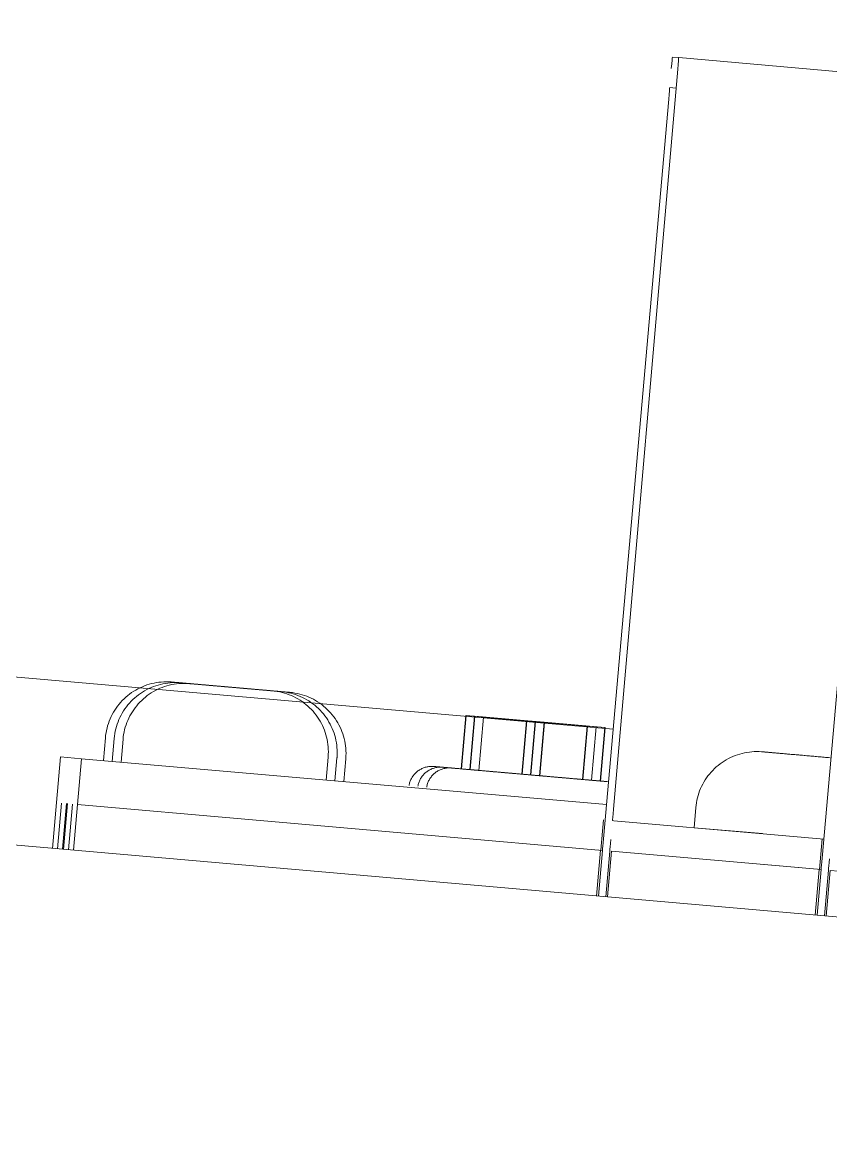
# Model space of a CAD drawing. Header units: millimetres. Extents: x 4237772 to 4686020, y -673 to 29459.
# Drawn here: x 4342087.6 to 4342140.4, y 16806.4 to 16879.1 of the extents above; entities that cross this region are included whole.
import ezdxf

# ---------------------------------------------------------------- set-up
doc = ezdxf.new("R2010")
doc.units = ezdxf.units.MM
doc.layers.add('A-ROOF', color=132, linetype='Continuous', lineweight=5)
doc.layers.add('Q-SPCQ', color=91, linetype='Continuous', lineweight=5)

# ---------------------------------------------------------------- blocks, each defined once
blk = doc.blocks.new('Static Line_Sayfa_Metal Deck_Pan Mount - Up to 15 _ pitch - Max 2 Users-1848787-SECTION - GRIDS C4-C5')
at = {"layer": 'Q-SPCQ'}
for p, q in [((4342130.495, 16876.816), (4342130.08, 16876.852)), ((4342229.337, 16868.168), (4342130.495, 16876.816)), ((4342126.236, 16827.751), (4342130.432, 16876.068)), ((4342129.91, 16874.859), (4342130.317, 16874.824)), ((4342125.584, 16825.8), (4342129.842, 16874.112)), ((4342139.856, 16824.551), (4342144.115, 16872.863)), ((4342116.295, 16830.376), (4342116.6, 16833.863)), ((4342116.307, 16830.375), (4342116.612, 16833.862)), ((4342120.559, 16833.517), (4342116.6, 16833.863)), ((4342116.6, 16833.863), (4342116.612, 16833.862)), ((4342116.612, 16833.862), (4342120.582, 16833.515)), ((4342116.871, 16830.326), (4342117.176, 16833.813)), ((4342116.882, 16830.325), (4342117.187, 16833.812)), ((4342121.134, 16833.466), (4342117.176, 16833.813)), ((4342117.176, 16833.813), (4342117.187, 16833.812)), ((4342117.187, 16833.812), (4342121.157, 16833.464)), ((4342117.751, 16833.762), (4342117.446, 16830.276)), ((4342117.762, 16833.761), (4342117.457, 16830.275)), ((4342121.71, 16833.416), (4342117.751, 16833.762)), ((4342117.751, 16833.762), (4342117.762, 16833.761)), ((4342117.762, 16833.761), (4342121.733, 16833.414)), ((4342120.254, 16830.03), (4342120.559, 16833.517)), ((4342120.582, 16833.515), (4342120.277, 16830.028)), ((4342124.529, 16833.169), (4342120.559, 16833.517)), ((4342120.582, 16833.515), (4342124.54, 16833.168)), ((4342120.829, 16829.98), (4342121.134, 16833.466)), ((4342121.157, 16833.464), (4342120.852, 16829.978)), ((4342125.104, 16833.119), (4342121.134, 16833.466)), ((4342121.157, 16833.464), (4342125.116, 16833.118)), ((4342121.405, 16829.929), (4342121.71, 16833.416)), ((4342121.733, 16833.414), (4342121.427, 16829.927)), ((4342125.68, 16833.069), (4342121.71, 16833.416)), ((4342121.733, 16833.414), (4342125.691, 16833.068)), ((4342124.224, 16829.683), (4342124.529, 16833.169)), ((4342124.235, 16829.682), (4342124.54, 16833.168)), ((4342124.54, 16833.168), (4342124.529, 16833.169)), ((4342124.799, 16829.632), (4342125.104, 16833.119)), ((4342124.811, 16829.631), (4342125.116, 16833.118)), ((4342125.116, 16833.118), (4342125.104, 16833.119)), ((4342125.68, 16833.069), (4342125.375, 16829.582)), ((4342125.691, 16833.068), (4342125.386, 16829.581)), ((4342125.691, 16833.068), (4342125.68, 16833.069)), ((4342093.071, 16832.408), (4342092.94, 16830.914)), ((4342093.647, 16832.358), (4342093.516, 16830.864)), ((4342094.222, 16832.308), (4342094.091, 16830.813)), ((4342089.872, 16828.171), (4342090.134, 16831.16)), ((4342091.515, 16831.039), (4342090.134, 16831.16)), ((4342091.515, 16831.039), (4342091.253, 16828.05)), ((4342125.781, 16828.041), (4342091.515, 16831.039)), ((4342107.481, 16829.642), (4342107.612, 16831.136)), ((4342108.056, 16829.592), (4342108.187, 16831.086)), ((4342108.632, 16829.541), (4342108.762, 16831.035)), ((4342116.307, 16830.375), (4342116.295, 16830.376)), ((4342116.295, 16830.376), (4342120.254, 16830.03)), ((4342120.277, 16830.028), (4342116.307, 16830.375)), ((4342116.882, 16830.325), (4342116.871, 16830.326)), ((4342116.871, 16830.326), (4342120.829, 16829.98)), ((4342120.852, 16829.978), (4342116.882, 16830.325)), ((4342117.457, 16830.275), (4342117.446, 16830.276)), ((4342117.446, 16830.276), (4342121.405, 16829.929)), ((4342121.427, 16829.927), (4342117.457, 16830.275)), ((4342120.254, 16830.03), (4342124.224, 16829.683)), ((4342124.235, 16829.682), (4342120.277, 16830.028)), ((4342120.829, 16829.98), (4342124.799, 16829.632)), ((4342124.811, 16829.631), (4342120.852, 16829.978)), ((4342121.405, 16829.929), (4342125.375, 16829.582)), ((4342125.386, 16829.581), (4342121.427, 16829.927)), ((4342124.224, 16829.683), (4342124.235, 16829.682)), ((4342124.799, 16829.632), (4342124.811, 16829.631)), ((4342125.375, 16829.582), (4342125.386, 16829.581)), ((4342089.611, 16825.182), (4342089.872, 16828.171)), ((4342090.197, 16828.143), (4342089.936, 16825.154)), ((4342090.266, 16825.125), (4342090.527, 16828.114)), ((4342090.337, 16825.119), (4342090.598, 16828.107)), ((4342090.928, 16828.079), (4342090.666, 16825.09)), ((4342090.992, 16825.062), (4342091.253, 16828.05)), ((4342091.253, 16828.05), (4342125.518, 16825.052)), ((4342091.253, 16828.05), (4342125.518, 16825.052)), ((4342131.61, 16827.848), (4342131.496, 16826.537)), ((4342125.592, 16827.054), (4342125.418, 16825.061)), ((4342126.267, 16826.994), (4342126.173, 16827.003)), ((4342136.254, 16826.121), (4342126.267, 16826.994)), ((4342131.496, 16826.537), (4342135.959, 16826.147)), ((4342131.496, 16826.537), (4342135.998, 16826.143)), ((4342139.966, 16825.796), (4342136.254, 16826.121)), ((4342139.865, 16825.805), (4342139.69, 16823.812)), ((4342125.393, 16825.063), (4342125.131, 16822.075)), ((4342125.256, 16822.064), (4342125.518, 16825.052)), ((4342125.993, 16825.011), (4342125.732, 16822.022)), ((4342125.857, 16822.011), (4342126.118, 16825)), ((4342139.79, 16823.804), (4342126.118, 16825)), ((4342139.79, 16823.804), (4342136.08, 16824.128)), ((4342139.665, 16823.815), (4342139.404, 16820.826)), ((4342139.529, 16820.815), (4342139.79, 16823.804)), ((4342140.266, 16823.762), (4342140.004, 16820.774)), ((4342140.129, 16820.763), (4342140.391, 16823.751)), ((4342154.063, 16822.555), (4342140.391, 16823.751))]:
    blk.add_line(p, q, dxfattribs=at)
at = {"layer": 'Q-SPCQ', "flags": 128}
for points in [[(4342093.071, 16832.408), (4342093.088, 16832.567), (4342093.112, 16832.726), (4342093.142, 16832.883), (4342093.178, 16833.039), (4342093.22, 16833.193), (4342093.268, 16833.345), (4342093.323, 16833.496), (4342093.383, 16833.644), (4342093.449, 16833.79), (4342093.522, 16833.933), (4342093.599, 16834.072), (4342093.682, 16834.209), (4342093.771, 16834.342), (4342093.865, 16834.472), (4342093.964, 16834.597), (4342094.068, 16834.719), (4342094.177, 16834.836), (4342094.29, 16834.949), (4342094.408, 16835.058), (4342094.53, 16835.161), (4342094.656, 16835.26), (4342094.786, 16835.353), (4342094.919, 16835.441), (4342095.056, 16835.524), (4342095.196, 16835.601), (4342095.339, 16835.673), (4342095.485, 16835.738), (4342095.634, 16835.798), (4342095.784, 16835.852), (4342095.937, 16835.9), (4342096.091, 16835.942), (4342096.247, 16835.977), (4342096.405, 16836.006), (4342096.563, 16836.029), (4342096.722, 16836.046), (4342096.882, 16836.056), (4342097.042, 16836.06), (4342097.202, 16836.057), (4342097.362, 16836.048), (4342097.405, 16836.044)], [(4342093.647, 16832.358), (4342093.664, 16832.517), (4342093.687, 16832.675), (4342093.717, 16832.832), (4342093.753, 16832.988), (4342093.795, 16833.143), (4342093.844, 16833.295), (4342093.898, 16833.446), (4342093.959, 16833.594), (4342094.025, 16833.739), (4342094.097, 16833.882), (4342094.175, 16834.022), (4342094.258, 16834.159), (4342094.346, 16834.292), (4342094.44, 16834.421), (4342094.539, 16834.547), (4342094.643, 16834.669), (4342094.752, 16834.786), (4342094.865, 16834.899), (4342094.983, 16835.007), (4342095.105, 16835.111), (4342095.231, 16835.209), (4342095.361, 16835.303), (4342095.495, 16835.391), (4342095.632, 16835.474), (4342095.772, 16835.551), (4342095.915, 16835.622), (4342096.061, 16835.688), (4342096.209, 16835.748), (4342096.36, 16835.802), (4342096.512, 16835.85), (4342096.667, 16835.891), (4342096.823, 16835.927), (4342096.98, 16835.956), (4342097.138, 16835.979), (4342097.298, 16835.995), (4342097.457, 16836.006), (4342097.617, 16836.009), (4342097.777, 16836.007), (4342097.937, 16835.998), (4342097.98, 16835.994)], [(4342094.222, 16832.308), (4342094.239, 16832.467), (4342094.263, 16832.625), (4342094.292, 16832.782), (4342094.328, 16832.938), (4342094.371, 16833.092), (4342094.419, 16833.245), (4342094.473, 16833.395), (4342094.534, 16833.543), (4342094.6, 16833.689), (4342094.672, 16833.832), (4342094.75, 16833.972), (4342094.833, 16834.108), (4342094.922, 16834.241), (4342095.016, 16834.371), (4342095.115, 16834.497), (4342095.219, 16834.618), (4342095.327, 16834.736), (4342095.441, 16834.849), (4342095.559, 16834.957), (4342095.681, 16835.06), (4342095.807, 16835.159), (4342095.937, 16835.252), (4342096.07, 16835.34), (4342096.207, 16835.423), (4342096.347, 16835.5), (4342096.49, 16835.572), (4342096.636, 16835.638), (4342096.784, 16835.698), (4342096.935, 16835.751), (4342097.088, 16835.799), (4342097.242, 16835.841), (4342097.398, 16835.876), (4342097.556, 16835.906), (4342097.714, 16835.929), (4342097.873, 16835.945), (4342098.033, 16835.955), (4342098.193, 16835.959), (4342098.353, 16835.956), (4342098.512, 16835.947), (4342098.555, 16835.944)], [(4342097.407, 16836.044), (4342097.415, 16836.044), (4342097.428, 16836.042), (4342097.447, 16836.041), (4342097.47, 16836.039), (4342097.499, 16836.036), (4342097.533, 16836.033), (4342097.571, 16836.03), (4342097.615, 16836.026), (4342097.664, 16836.022), (4342097.718, 16836.017), (4342097.776, 16836.012), (4342097.839, 16836.006), (4342097.906, 16836.001), (4342097.978, 16835.994), (4342098.055, 16835.988), (4342098.135, 16835.981), (4342098.22, 16835.973), (4342098.309, 16835.965), (4342098.401, 16835.957), (4342098.497, 16835.949), (4342098.597, 16835.94), (4342098.7, 16835.931), (4342098.806, 16835.922), (4342098.915, 16835.912), (4342099.027, 16835.903), (4342099.142, 16835.892), (4342099.259, 16835.882), (4342099.378, 16835.872), (4342099.5, 16835.861), (4342099.623, 16835.85), (4342099.748, 16835.839), (4342099.875, 16835.828), (4342100.003, 16835.817), (4342100.132, 16835.806), (4342100.262, 16835.794), (4342100.392, 16835.783), (4342100.523, 16835.772), (4342100.655, 16835.76), (4342100.682, 16835.758)], [(4342100.698, 16835.756), (4342100.567, 16835.768), (4342100.436, 16835.779), (4342100.305, 16835.791), (4342100.175, 16835.802), (4342100.045, 16835.813), (4342099.917, 16835.825), (4342099.79, 16835.836), (4342099.664, 16835.847), (4342099.54, 16835.858), (4342099.418, 16835.868), (4342099.298, 16835.879), (4342099.18, 16835.889), (4342099.065, 16835.899), (4342098.952, 16835.909), (4342098.842, 16835.919), (4342098.735, 16835.928), (4342098.631, 16835.937), (4342098.53, 16835.946), (4342098.433, 16835.955), (4342098.339, 16835.963), (4342098.249, 16835.971), (4342098.163, 16835.978), (4342098.081, 16835.985), (4342098.003, 16835.992), (4342097.93, 16835.998), (4342097.861, 16836.005), (4342097.796, 16836.01), (4342097.736, 16836.015), (4342097.681, 16836.02), (4342097.631, 16836.025), (4342097.585, 16836.029), (4342097.545, 16836.032), (4342097.509, 16836.035), (4342097.479, 16836.038), (4342097.454, 16836.04), (4342097.434, 16836.042), (4342097.419, 16836.043), (4342097.409, 16836.044)], [(4342097.983, 16835.994), (4342097.99, 16835.993), (4342098.004, 16835.992), (4342098.022, 16835.99), (4342098.045, 16835.988), (4342098.074, 16835.986), (4342098.108, 16835.983), (4342098.147, 16835.98), (4342098.191, 16835.976), (4342098.239, 16835.971), (4342098.293, 16835.967), (4342098.351, 16835.962), (4342098.414, 16835.956), (4342098.482, 16835.95), (4342098.554, 16835.944), (4342098.63, 16835.937), (4342098.711, 16835.93), (4342098.795, 16835.923), (4342098.884, 16835.915), (4342098.976, 16835.907), (4342099.073, 16835.899), (4342099.172, 16835.89), (4342099.275, 16835.881), (4342099.381, 16835.872), (4342099.49, 16835.862), (4342099.602, 16835.852), (4342099.717, 16835.842), (4342099.834, 16835.832), (4342099.953, 16835.821), (4342100.075, 16835.811), (4342100.198, 16835.8), (4342100.323, 16835.789), (4342100.45, 16835.778), (4342100.578, 16835.767), (4342100.707, 16835.756), (4342100.837, 16835.744), (4342100.968, 16835.733), (4342101.099, 16835.721), (4342101.23, 16835.71), (4342101.257, 16835.707)], [(4342101.274, 16835.706), (4342101.142, 16835.717), (4342101.011, 16835.729), (4342100.88, 16835.74), (4342100.75, 16835.752), (4342100.621, 16835.763), (4342100.492, 16835.774), (4342100.365, 16835.785), (4342100.24, 16835.796), (4342100.116, 16835.807), (4342099.994, 16835.818), (4342099.873, 16835.828), (4342099.756, 16835.839), (4342099.64, 16835.849), (4342099.527, 16835.859), (4342099.417, 16835.868), (4342099.31, 16835.878), (4342099.206, 16835.887), (4342099.105, 16835.896), (4342099.008, 16835.904), (4342098.914, 16835.912), (4342098.824, 16835.92), (4342098.738, 16835.928), (4342098.657, 16835.935), (4342098.579, 16835.942), (4342098.505, 16835.948), (4342098.436, 16835.954), (4342098.372, 16835.96), (4342098.312, 16835.965), (4342098.257, 16835.97), (4342098.206, 16835.974), (4342098.161, 16835.978), (4342098.12, 16835.982), (4342098.085, 16835.985), (4342098.054, 16835.988), (4342098.029, 16835.99), (4342098.009, 16835.992), (4342097.994, 16835.993), (4342097.985, 16835.994)], [(4342098.558, 16835.944), (4342098.566, 16835.943), (4342098.579, 16835.942), (4342098.597, 16835.94), (4342098.621, 16835.938), (4342098.65, 16835.936), (4342098.683, 16835.933), (4342098.722, 16835.929), (4342098.766, 16835.925), (4342098.815, 16835.921), (4342098.868, 16835.916), (4342098.927, 16835.911), (4342098.99, 16835.906), (4342099.057, 16835.9), (4342099.129, 16835.894), (4342099.206, 16835.887), (4342099.286, 16835.88), (4342099.371, 16835.872), (4342099.459, 16835.865), (4342099.552, 16835.857), (4342099.648, 16835.848), (4342099.747, 16835.839), (4342099.85, 16835.83), (4342099.957, 16835.821), (4342100.066, 16835.812), (4342100.178, 16835.802), (4342100.292, 16835.792), (4342100.409, 16835.782), (4342100.529, 16835.771), (4342100.65, 16835.76), (4342100.774, 16835.75), (4342100.899, 16835.739), (4342101.025, 16835.728), (4342101.153, 16835.716), (4342101.282, 16835.705), (4342101.412, 16835.694), (4342101.543, 16835.682), (4342101.674, 16835.671), (4342101.805, 16835.659), (4342101.833, 16835.657)], [(4342101.849, 16835.656), (4342101.718, 16835.667), (4342101.586, 16835.679), (4342101.456, 16835.69), (4342101.326, 16835.701), (4342101.196, 16835.713), (4342101.068, 16835.724), (4342100.941, 16835.735), (4342100.815, 16835.746), (4342100.691, 16835.757), (4342100.569, 16835.768), (4342100.449, 16835.778), (4342100.331, 16835.788), (4342100.215, 16835.799), (4342100.103, 16835.808), (4342099.992, 16835.818), (4342099.885, 16835.827), (4342099.781, 16835.837), (4342099.681, 16835.845), (4342099.583, 16835.854), (4342099.49, 16835.862), (4342099.4, 16835.87), (4342099.314, 16835.877), (4342099.232, 16835.885), (4342099.154, 16835.891), (4342099.081, 16835.898), (4342099.012, 16835.904), (4342098.947, 16835.91), (4342098.887, 16835.915), (4342098.832, 16835.92), (4342098.782, 16835.924), (4342098.736, 16835.928), (4342098.696, 16835.931), (4342098.66, 16835.935), (4342098.63, 16835.937), (4342098.605, 16835.939), (4342098.584, 16835.941), (4342098.57, 16835.943), (4342098.56, 16835.943)], [(4342100.682, 16835.758), (4342100.813, 16835.746), (4342100.944, 16835.735), (4342101.075, 16835.723), (4342101.205, 16835.712), (4342101.335, 16835.701), (4342101.463, 16835.689), (4342101.59, 16835.678), (4342101.716, 16835.667), (4342101.84, 16835.656), (4342101.962, 16835.646), (4342102.082, 16835.635), (4342102.2, 16835.625), (4342102.315, 16835.615), (4342102.428, 16835.605), (4342102.538, 16835.595), (4342102.645, 16835.586), (4342102.75, 16835.577), (4342102.85, 16835.568), (4342102.947, 16835.56), (4342103.041, 16835.551), (4342103.131, 16835.543), (4342103.217, 16835.536), (4342103.299, 16835.529), (4342103.377, 16835.522), (4342103.45, 16835.516), (4342103.519, 16835.509), (4342103.584, 16835.504), (4342103.644, 16835.499), (4342103.699, 16835.494), (4342103.749, 16835.489), (4342103.795, 16835.485), (4342103.835, 16835.482), (4342103.871, 16835.479), (4342103.901, 16835.476), (4342103.926, 16835.474), (4342103.946, 16835.472), (4342103.961, 16835.471), (4342103.971, 16835.47)], [(4342103.973, 16835.47), (4342103.965, 16835.47), (4342103.952, 16835.472), (4342103.934, 16835.473), (4342103.91, 16835.475), (4342103.881, 16835.478), (4342103.848, 16835.481), (4342103.809, 16835.484), (4342103.765, 16835.488), (4342103.716, 16835.492), (4342103.663, 16835.497), (4342103.604, 16835.502), (4342103.541, 16835.508), (4342103.474, 16835.513), (4342103.402, 16835.52), (4342103.325, 16835.526), (4342103.245, 16835.534), (4342103.16, 16835.541), (4342103.071, 16835.549), (4342102.979, 16835.557), (4342102.883, 16835.565), (4342102.783, 16835.574), (4342102.68, 16835.583), (4342102.574, 16835.592), (4342102.465, 16835.602), (4342102.353, 16835.611), (4342102.239, 16835.622), (4342102.121, 16835.632), (4342102.002, 16835.642), (4342101.881, 16835.653), (4342101.757, 16835.664), (4342101.632, 16835.675), (4342101.505, 16835.686), (4342101.378, 16835.697), (4342101.248, 16835.708), (4342101.119, 16835.72), (4342100.988, 16835.731), (4342100.857, 16835.742), (4342100.726, 16835.754), (4342100.698, 16835.756)], [(4342101.257, 16835.707), (4342101.389, 16835.696), (4342101.52, 16835.684), (4342101.651, 16835.673), (4342101.781, 16835.662), (4342101.91, 16835.65), (4342102.038, 16835.639), (4342102.165, 16835.628), (4342102.291, 16835.617), (4342102.415, 16835.606), (4342102.537, 16835.595), (4342102.657, 16835.585), (4342102.775, 16835.575), (4342102.891, 16835.564), (4342103.004, 16835.555), (4342103.114, 16835.545), (4342103.221, 16835.536), (4342103.325, 16835.526), (4342103.426, 16835.518), (4342103.523, 16835.509), (4342103.617, 16835.501), (4342103.706, 16835.493), (4342103.792, 16835.486), (4342103.874, 16835.478), (4342103.952, 16835.472), (4342104.026, 16835.465), (4342104.095, 16835.459), (4342104.159, 16835.453), (4342104.219, 16835.448), (4342104.274, 16835.443), (4342104.325, 16835.439), (4342104.37, 16835.435), (4342104.411, 16835.432), (4342104.446, 16835.428), (4342104.476, 16835.426), (4342104.502, 16835.424), (4342104.522, 16835.422), (4342104.537, 16835.42), (4342104.546, 16835.42)], [(4342104.548, 16835.419), (4342104.54, 16835.42), (4342104.527, 16835.421), (4342104.509, 16835.423), (4342104.485, 16835.425), (4342104.457, 16835.427), (4342104.423, 16835.43), (4342104.384, 16835.434), (4342104.34, 16835.438), (4342104.292, 16835.442), (4342104.238, 16835.447), (4342104.18, 16835.452), (4342104.117, 16835.457), (4342104.049, 16835.463), (4342103.977, 16835.469), (4342103.901, 16835.476), (4342103.82, 16835.483), (4342103.735, 16835.491), (4342103.647, 16835.498), (4342103.554, 16835.506), (4342103.458, 16835.515), (4342103.359, 16835.524), (4342103.256, 16835.533), (4342103.15, 16835.542), (4342103.041, 16835.551), (4342102.929, 16835.561), (4342102.814, 16835.571), (4342102.697, 16835.581), (4342102.577, 16835.592), (4342102.456, 16835.603), (4342102.333, 16835.613), (4342102.207, 16835.624), (4342102.081, 16835.635), (4342101.953, 16835.647), (4342101.824, 16835.658), (4342101.694, 16835.669), (4342101.563, 16835.681), (4342101.432, 16835.692), (4342101.301, 16835.704), (4342101.274, 16835.706)], [(4342101.833, 16835.657), (4342101.964, 16835.646), (4342102.095, 16835.634), (4342102.226, 16835.623), (4342102.356, 16835.611), (4342102.485, 16835.6), (4342102.614, 16835.589), (4342102.741, 16835.578), (4342102.866, 16835.567), (4342102.99, 16835.556), (4342103.113, 16835.545), (4342103.233, 16835.535), (4342103.351, 16835.524), (4342103.466, 16835.514), (4342103.579, 16835.504), (4342103.689, 16835.495), (4342103.796, 16835.485), (4342103.9, 16835.476), (4342104.001, 16835.467), (4342104.098, 16835.459), (4342104.192, 16835.451), (4342104.282, 16835.443), (4342104.368, 16835.435), (4342104.45, 16835.428), (4342104.527, 16835.421), (4342104.601, 16835.415), (4342104.67, 16835.409), (4342104.735, 16835.403), (4342104.794, 16835.398), (4342104.85, 16835.393), (4342104.9, 16835.389), (4342104.945, 16835.385), (4342104.986, 16835.381), (4342105.021, 16835.378), (4342105.052, 16835.375), (4342105.077, 16835.373), (4342105.097, 16835.371), (4342105.112, 16835.37), (4342105.122, 16835.369)], [(4342105.124, 16835.369), (4342105.116, 16835.37), (4342105.103, 16835.371), (4342105.084, 16835.373), (4342105.061, 16835.375), (4342105.032, 16835.377), (4342104.998, 16835.38), (4342104.959, 16835.383), (4342104.916, 16835.387), (4342104.867, 16835.392), (4342104.813, 16835.396), (4342104.755, 16835.401), (4342104.692, 16835.407), (4342104.624, 16835.413), (4342104.552, 16835.419), (4342104.476, 16835.426), (4342104.395, 16835.433), (4342104.311, 16835.44), (4342104.222, 16835.448), (4342104.13, 16835.456), (4342104.034, 16835.464), (4342103.934, 16835.473), (4342103.831, 16835.482), (4342103.725, 16835.491), (4342103.616, 16835.501), (4342103.504, 16835.511), (4342103.389, 16835.521), (4342103.272, 16835.531), (4342103.153, 16835.542), (4342103.031, 16835.552), (4342102.908, 16835.563), (4342102.783, 16835.574), (4342102.656, 16835.585), (4342102.528, 16835.596), (4342102.399, 16835.607), (4342102.269, 16835.619), (4342102.139, 16835.63), (4342102.008, 16835.642), (4342101.876, 16835.653), (4342101.849, 16835.656)], [(4342103.976, 16835.47), (4342104.135, 16835.452), (4342104.293, 16835.429), (4342104.45, 16835.399), (4342104.606, 16835.363), (4342104.76, 16835.321), (4342104.913, 16835.272), (4342105.063, 16835.218), (4342105.211, 16835.158), (4342105.357, 16835.091), (4342105.5, 16835.019), (4342105.64, 16834.942), (4342105.776, 16834.858), (4342105.909, 16834.77), (4342106.039, 16834.676), (4342106.165, 16834.577), (4342106.286, 16834.473), (4342106.404, 16834.364), (4342106.516, 16834.251), (4342106.625, 16834.133), (4342106.728, 16834.011), (4342106.827, 16833.885), (4342106.92, 16833.755), (4342107.008, 16833.621), (4342107.091, 16833.485), (4342107.168, 16833.344), (4342107.24, 16833.201), (4342107.306, 16833.055), (4342107.365, 16832.907), (4342107.419, 16832.756), (4342107.467, 16832.604), (4342107.509, 16832.449), (4342107.544, 16832.293), (4342107.574, 16832.136), (4342107.596, 16831.978), (4342107.613, 16831.819), (4342107.623, 16831.659), (4342107.627, 16831.499), (4342107.624, 16831.339), (4342107.615, 16831.179), (4342107.612, 16831.136)], [(4342104.551, 16835.419), (4342104.71, 16835.402), (4342104.868, 16835.379), (4342105.025, 16835.349), (4342105.181, 16835.313), (4342105.336, 16835.271), (4342105.488, 16835.222), (4342105.639, 16835.168), (4342105.787, 16835.107), (4342105.932, 16835.041), (4342106.075, 16834.969), (4342106.215, 16834.891), (4342106.352, 16834.808), (4342106.485, 16834.719), (4342106.614, 16834.625), (4342106.74, 16834.526), (4342106.862, 16834.422), (4342106.979, 16834.314), (4342107.092, 16834.2), (4342107.2, 16834.083), (4342107.304, 16833.961), (4342107.402, 16833.835), (4342107.496, 16833.705), (4342107.584, 16833.571), (4342107.667, 16833.434), (4342107.744, 16833.294), (4342107.815, 16833.151), (4342107.881, 16833.005), (4342107.941, 16832.857), (4342107.995, 16832.706), (4342108.043, 16832.553), (4342108.084, 16832.399), (4342108.12, 16832.243), (4342108.149, 16832.086), (4342108.172, 16831.927), (4342108.188, 16831.768), (4342108.198, 16831.609), (4342108.202, 16831.449), (4342108.2, 16831.289), (4342108.191, 16831.129), (4342108.187, 16831.086)], [(4342105.126, 16835.369), (4342105.285, 16835.352), (4342105.444, 16835.328), (4342105.601, 16835.298), (4342105.757, 16835.262), (4342105.911, 16835.22), (4342106.063, 16835.172), (4342106.214, 16835.117), (4342106.362, 16835.057), (4342106.508, 16834.991), (4342106.65, 16834.919), (4342106.79, 16834.841), (4342106.927, 16834.758), (4342107.06, 16834.669), (4342107.19, 16834.575), (4342107.315, 16834.476), (4342107.437, 16834.372), (4342107.554, 16834.263), (4342107.667, 16834.15), (4342107.776, 16834.032), (4342107.879, 16833.91), (4342107.978, 16833.784), (4342108.071, 16833.654), (4342108.159, 16833.521), (4342108.242, 16833.384), (4342108.319, 16833.244), (4342108.391, 16833.101), (4342108.456, 16832.955), (4342108.516, 16832.806), (4342108.57, 16832.656), (4342108.618, 16832.503), (4342108.66, 16832.349), (4342108.695, 16832.193), (4342108.724, 16832.035), (4342108.747, 16831.877), (4342108.764, 16831.718), (4342108.774, 16831.558), (4342108.778, 16831.398), (4342108.775, 16831.238), (4342108.766, 16831.079), (4342108.762, 16831.035)], [(4342131.61, 16827.848), (4342131.627, 16828.007), (4342131.651, 16828.166), (4342131.681, 16828.323), (4342131.717, 16828.479), (4342131.759, 16828.634), (4342131.808, 16828.787), (4342131.862, 16828.937), (4342131.923, 16829.086), (4342131.989, 16829.232), (4342132.061, 16829.375), (4342132.139, 16829.515), (4342132.223, 16829.652), (4342132.311, 16829.785), (4342132.405, 16829.915), (4342132.505, 16830.041), (4342132.609, 16830.163), (4342132.718, 16830.28), (4342132.831, 16830.393), (4342132.949, 16830.502), (4342133.072, 16830.606), (4342133.198, 16830.704), (4342133.328, 16830.798), (4342133.462, 16830.886), (4342133.599, 16830.969), (4342133.739, 16831.046), (4342133.883, 16831.118), (4342134.029, 16831.184), (4342134.177, 16831.244), (4342134.328, 16831.298), (4342134.481, 16831.346), (4342134.636, 16831.388), (4342134.792, 16831.423), (4342134.95, 16831.452), (4342135.109, 16831.475), (4342135.268, 16831.492), (4342135.428, 16831.502), (4342135.588, 16831.506), (4342135.748, 16831.503), (4342135.908, 16831.494), (4342135.952, 16831.491)], [(4342140.383, 16831.103), (4342140.186, 16831.12), (4342139.99, 16831.137), (4342139.795, 16831.154), (4342139.602, 16831.171), (4342139.412, 16831.188), (4342139.223, 16831.204), (4342139.038, 16831.221), (4342138.855, 16831.236), (4342138.676, 16831.252), (4342138.501, 16831.268), (4342138.329, 16831.283), (4342138.161, 16831.297), (4342137.998, 16831.311), (4342137.84, 16831.325), (4342137.686, 16831.339), (4342137.538, 16831.352), (4342137.395, 16831.364), (4342137.258, 16831.376), (4342137.126, 16831.388), (4342137.001, 16831.399), (4342136.882, 16831.409), (4342136.769, 16831.419), (4342136.663, 16831.428), (4342136.564, 16831.437), (4342136.472, 16831.445), (4342136.387, 16831.452), (4342136.309, 16831.459), (4342136.239, 16831.465), (4342136.176, 16831.471), (4342136.121, 16831.476), (4342136.073, 16831.48), (4342136.033, 16831.483), (4342136.001, 16831.486), (4342135.977, 16831.488), (4342135.961, 16831.49), (4342135.953, 16831.49)], [(4342135.956, 16831.49), (4342135.967, 16831.489), (4342135.987, 16831.487), (4342136.015, 16831.485), (4342136.051, 16831.482), (4342136.094, 16831.478), (4342136.145, 16831.474), (4342136.204, 16831.468), (4342136.27, 16831.463), (4342136.344, 16831.456), (4342136.425, 16831.449), (4342136.514, 16831.441), (4342136.609, 16831.433), (4342136.711, 16831.424), (4342136.82, 16831.415), (4342136.936, 16831.404), (4342137.058, 16831.394), (4342137.186, 16831.383), (4342137.32, 16831.371), (4342137.46, 16831.359), (4342137.605, 16831.346), (4342137.756, 16831.333), (4342137.912, 16831.319), (4342138.073, 16831.305), (4342138.238, 16831.29), (4342138.407, 16831.276), (4342138.581, 16831.26), (4342138.758, 16831.245), (4342138.939, 16831.229), (4342139.123, 16831.213), (4342139.31, 16831.197), (4342139.499, 16831.18), (4342139.691, 16831.163), (4342139.885, 16831.146), (4342140.08, 16831.129), (4342140.277, 16831.112)], [(4342112.893, 16829.289), (4342112.904, 16829.348), (4342112.918, 16829.406), (4342112.933, 16829.464), (4342112.952, 16829.521), (4342112.972, 16829.578), (4342112.995, 16829.633), (4342113.02, 16829.688), (4342113.047, 16829.741), (4342113.076, 16829.794), (4342113.107, 16829.845), (4342113.14, 16829.895), (4342113.175, 16829.943), (4342113.212, 16829.991), (4342113.251, 16830.036), (4342113.292, 16830.08), (4342113.335, 16830.123), (4342113.379, 16830.163), (4342113.425, 16830.202), (4342113.472, 16830.239), (4342113.521, 16830.274), (4342113.571, 16830.307), (4342113.622, 16830.338), (4342113.675, 16830.367), (4342113.728, 16830.394), (4342113.783, 16830.419), (4342113.839, 16830.441), (4342113.895, 16830.461), (4342113.952, 16830.479), (4342114.01, 16830.495), (4342114.069, 16830.508), (4342114.128, 16830.519), (4342114.187, 16830.528), (4342114.247, 16830.534), (4342114.307, 16830.538), (4342114.367, 16830.539), (4342114.427, 16830.538), (4342114.487, 16830.535), (4342114.503, 16830.533)], [(4342113.468, 16829.238), (4342113.479, 16829.297), (4342113.493, 16829.356), (4342113.509, 16829.414), (4342113.527, 16829.471), (4342113.547, 16829.527), (4342113.57, 16829.583), (4342113.595, 16829.637), (4342113.622, 16829.691), (4342113.651, 16829.743), (4342113.682, 16829.795), (4342113.716, 16829.845), (4342113.751, 16829.893), (4342113.788, 16829.94), (4342113.827, 16829.986), (4342113.868, 16830.03), (4342113.91, 16830.072), (4342113.954, 16830.113), (4342114, 16830.152), (4342114.047, 16830.189), (4342114.096, 16830.224), (4342114.146, 16830.257), (4342114.197, 16830.288), (4342114.25, 16830.317), (4342114.304, 16830.344), (4342114.358, 16830.368), (4342114.414, 16830.391), (4342114.47, 16830.411), (4342114.528, 16830.429), (4342114.586, 16830.444), (4342114.644, 16830.458), (4342114.703, 16830.469), (4342114.763, 16830.477), (4342114.822, 16830.483), (4342114.882, 16830.487), (4342114.942, 16830.489), (4342115.002, 16830.488), (4342115.062, 16830.484), (4342115.078, 16830.483)], [(4342120.28, 16830.028), (4342120.049, 16830.048), (4342119.819, 16830.068), (4342119.59, 16830.088), (4342119.361, 16830.108), (4342119.135, 16830.128), (4342118.91, 16830.148), (4342118.687, 16830.167), (4342118.466, 16830.187), (4342118.249, 16830.206), (4342118.035, 16830.224), (4342117.824, 16830.243), (4342117.617, 16830.261), (4342117.415, 16830.279), (4342117.217, 16830.296), (4342117.023, 16830.313), (4342116.836, 16830.329), (4342116.653, 16830.345), (4342116.476, 16830.361), (4342116.306, 16830.376), (4342116.142, 16830.39), (4342115.984, 16830.404), (4342115.833, 16830.417), (4342115.689, 16830.429), (4342115.553, 16830.441), (4342115.424, 16830.453), (4342115.303, 16830.463), (4342115.19, 16830.473), (4342115.085, 16830.482), (4342114.988, 16830.491), (4342114.9, 16830.499), (4342114.82, 16830.506), (4342114.749, 16830.512), (4342114.687, 16830.517), (4342114.633, 16830.522), (4342114.589, 16830.526), (4342114.554, 16830.529), (4342114.528, 16830.531), (4342114.511, 16830.533), (4342114.503, 16830.533)], [(4342114.507, 16830.533), (4342114.521, 16830.532), (4342114.544, 16830.53), (4342114.576, 16830.527), (4342114.618, 16830.523), (4342114.668, 16830.519), (4342114.727, 16830.514), (4342114.795, 16830.508), (4342114.872, 16830.501), (4342114.958, 16830.493), (4342115.052, 16830.485), (4342115.154, 16830.476), (4342115.264, 16830.467), (4342115.383, 16830.456), (4342115.509, 16830.445), (4342115.643, 16830.434), (4342115.784, 16830.421), (4342115.933, 16830.408), (4342116.088, 16830.395), (4342116.25, 16830.38), (4342116.419, 16830.366), (4342116.594, 16830.35), (4342116.774, 16830.335), (4342116.96, 16830.318), (4342117.152, 16830.302), (4342117.348, 16830.284), (4342117.549, 16830.267), (4342117.755, 16830.249), (4342117.964, 16830.23), (4342118.177, 16830.212), (4342118.394, 16830.193), (4342118.613, 16830.174), (4342118.835, 16830.154), (4342119.06, 16830.135), (4342119.286, 16830.115), (4342119.514, 16830.095), (4342119.743, 16830.075), (4342119.973, 16830.055), (4342120.203, 16830.035), (4342120.251, 16830.03)], [(4342120.855, 16829.978), (4342120.625, 16829.998), (4342120.395, 16830.018), (4342120.165, 16830.038), (4342119.937, 16830.058), (4342119.71, 16830.078), (4342119.485, 16830.097), (4342119.262, 16830.117), (4342119.042, 16830.136), (4342118.824, 16830.155), (4342118.61, 16830.174), (4342118.399, 16830.192), (4342118.192, 16830.21), (4342117.99, 16830.228), (4342117.792, 16830.246), (4342117.599, 16830.262), (4342117.411, 16830.279), (4342117.228, 16830.295), (4342117.052, 16830.31), (4342116.881, 16830.325), (4342116.717, 16830.34), (4342116.559, 16830.353), (4342116.408, 16830.367), (4342116.265, 16830.379), (4342116.128, 16830.391), (4342115.999, 16830.402), (4342115.878, 16830.413), (4342115.765, 16830.423), (4342115.66, 16830.432), (4342115.563, 16830.44), (4342115.475, 16830.448), (4342115.395, 16830.455), (4342115.324, 16830.461), (4342115.262, 16830.467), (4342115.209, 16830.472), (4342115.164, 16830.475), (4342115.129, 16830.478), (4342115.103, 16830.481), (4342115.086, 16830.482), (4342115.079, 16830.483)], [(4342115.083, 16830.483), (4342115.096, 16830.481), (4342115.12, 16830.479), (4342115.152, 16830.477), (4342115.193, 16830.473), (4342115.243, 16830.468), (4342115.302, 16830.463), (4342115.371, 16830.457), (4342115.447, 16830.451), (4342115.533, 16830.443), (4342115.627, 16830.435), (4342115.729, 16830.426), (4342115.84, 16830.416), (4342115.958, 16830.406), (4342116.085, 16830.395), (4342116.219, 16830.383), (4342116.36, 16830.371), (4342116.508, 16830.358), (4342116.664, 16830.344), (4342116.826, 16830.33), (4342116.994, 16830.315), (4342117.169, 16830.3), (4342117.35, 16830.284), (4342117.536, 16830.268), (4342117.727, 16830.251), (4342117.924, 16830.234), (4342118.125, 16830.216), (4342118.33, 16830.198), (4342118.539, 16830.18), (4342118.753, 16830.161), (4342118.969, 16830.143), (4342119.188, 16830.123), (4342119.411, 16830.104), (4342119.635, 16830.084), (4342119.861, 16830.064), (4342120.089, 16830.045), (4342120.318, 16830.024), (4342120.548, 16830.004), (4342120.778, 16829.984), (4342120.826, 16829.98)], [(4342114.044, 16829.188), (4342114.055, 16829.247), (4342114.068, 16829.305), (4342114.084, 16829.363), (4342114.102, 16829.42), (4342114.123, 16829.477), (4342114.145, 16829.532), (4342114.17, 16829.587), (4342114.197, 16829.641), (4342114.226, 16829.693), (4342114.258, 16829.744), (4342114.291, 16829.794), (4342114.326, 16829.843), (4342114.363, 16829.89), (4342114.402, 16829.936), (4342114.443, 16829.98), (4342114.485, 16830.022), (4342114.53, 16830.063), (4342114.575, 16830.101), (4342114.623, 16830.138), (4342114.671, 16830.173), (4342114.721, 16830.206), (4342114.773, 16830.237), (4342114.825, 16830.266), (4342114.879, 16830.293), (4342114.934, 16830.318), (4342114.989, 16830.34), (4342115.046, 16830.36), (4342115.103, 16830.378), (4342115.161, 16830.394), (4342115.22, 16830.407), (4342115.278, 16830.418), (4342115.338, 16830.427), (4342115.398, 16830.433), (4342115.457, 16830.437), (4342115.517, 16830.438), (4342115.577, 16830.437), (4342115.637, 16830.434), (4342115.653, 16830.433)], [(4342121.43, 16829.927), (4342121.2, 16829.947), (4342120.97, 16829.967), (4342120.741, 16829.988), (4342120.512, 16830.008), (4342120.285, 16830.027), (4342120.06, 16830.047), (4342119.837, 16830.067), (4342119.617, 16830.086), (4342119.4, 16830.105), (4342119.185, 16830.124), (4342118.975, 16830.142), (4342118.768, 16830.16), (4342118.565, 16830.178), (4342118.367, 16830.195), (4342118.174, 16830.212), (4342117.986, 16830.229), (4342117.804, 16830.244), (4342117.627, 16830.26), (4342117.457, 16830.275), (4342117.292, 16830.289), (4342117.135, 16830.303), (4342116.984, 16830.316), (4342116.84, 16830.329), (4342116.704, 16830.341), (4342116.575, 16830.352), (4342116.454, 16830.363), (4342116.34, 16830.372), (4342116.235, 16830.382), (4342116.139, 16830.39), (4342116.05, 16830.398), (4342115.971, 16830.405), (4342115.9, 16830.411), (4342115.837, 16830.417), (4342115.784, 16830.421), (4342115.74, 16830.425), (4342115.705, 16830.428), (4342115.679, 16830.43), (4342115.662, 16830.432), (4342115.654, 16830.433)], [(4342115.658, 16830.432), (4342115.672, 16830.431), (4342115.695, 16830.429), (4342115.727, 16830.426), (4342115.768, 16830.423), (4342115.819, 16830.418), (4342115.878, 16830.413), (4342115.946, 16830.407), (4342116.023, 16830.4), (4342116.108, 16830.393), (4342116.202, 16830.385), (4342116.305, 16830.376), (4342116.415, 16830.366), (4342116.534, 16830.356), (4342116.66, 16830.345), (4342116.794, 16830.333), (4342116.935, 16830.32), (4342117.084, 16830.307), (4342117.239, 16830.294), (4342117.401, 16830.28), (4342117.57, 16830.265), (4342117.744, 16830.25), (4342117.925, 16830.234), (4342118.111, 16830.218), (4342118.302, 16830.201), (4342118.499, 16830.184), (4342118.7, 16830.166), (4342118.905, 16830.148), (4342119.115, 16830.13), (4342119.328, 16830.111), (4342119.544, 16830.092), (4342119.764, 16830.073), (4342119.986, 16830.054), (4342120.21, 16830.034), (4342120.437, 16830.014), (4342120.664, 16829.994), (4342120.894, 16829.974), (4342121.123, 16829.954), (4342121.354, 16829.934), (4342121.402, 16829.93)], [(4342120.251, 16830.03), (4342120.481, 16830.01), (4342120.711, 16829.99), (4342120.941, 16829.97), (4342121.169, 16829.95), (4342121.396, 16829.93), (4342121.621, 16829.911), (4342121.844, 16829.891), (4342122.064, 16829.872), (4342122.282, 16829.853), (4342122.496, 16829.834), (4342122.707, 16829.816), (4342122.913, 16829.797), (4342123.116, 16829.78), (4342123.314, 16829.762), (4342123.507, 16829.745), (4342123.695, 16829.729), (4342123.877, 16829.713), (4342124.054, 16829.698), (4342124.225, 16829.683), (4342124.389, 16829.668), (4342124.547, 16829.655), (4342124.697, 16829.641), (4342124.841, 16829.629), (4342124.978, 16829.617), (4342125.106, 16829.606), (4342125.228, 16829.595), (4342125.341, 16829.585), (4342125.446, 16829.576), (4342125.543, 16829.567), (4342125.631, 16829.56), (4342125.711, 16829.553), (4342125.782, 16829.546)], [(4342125.803, 16829.545), (4342125.735, 16829.551), (4342125.658, 16829.557), (4342125.573, 16829.565), (4342125.479, 16829.573), (4342125.377, 16829.582), (4342125.266, 16829.592), (4342125.148, 16829.602), (4342125.021, 16829.613), (4342124.887, 16829.625), (4342124.746, 16829.637), (4342124.598, 16829.65), (4342124.442, 16829.664), (4342124.28, 16829.678), (4342124.112, 16829.693), (4342123.937, 16829.708), (4342123.756, 16829.724), (4342123.57, 16829.74), (4342123.379, 16829.757), (4342123.182, 16829.774), (4342122.981, 16829.791), (4342122.776, 16829.809), (4342122.566, 16829.828), (4342122.353, 16829.846), (4342122.137, 16829.865), (4342121.917, 16829.885), (4342121.695, 16829.904), (4342121.471, 16829.924), (4342121.245, 16829.943), (4342121.017, 16829.963), (4342120.788, 16829.983), (4342120.558, 16830.004), (4342120.327, 16830.024), (4342120.28, 16830.028)], [(4342120.826, 16829.98), (4342121.057, 16829.96), (4342121.287, 16829.94), (4342121.516, 16829.92), (4342121.744, 16829.9), (4342121.971, 16829.88), (4342122.196, 16829.86), (4342122.419, 16829.841), (4342122.64, 16829.821), (4342122.857, 16829.802), (4342123.071, 16829.784), (4342123.282, 16829.765), (4342123.489, 16829.747), (4342123.691, 16829.729), (4342123.889, 16829.712), (4342124.082, 16829.695), (4342124.27, 16829.679), (4342124.453, 16829.663), (4342124.629, 16829.647), (4342124.8, 16829.632), (4342124.964, 16829.618), (4342125.122, 16829.604), (4342125.273, 16829.591), (4342125.417, 16829.578), (4342125.553, 16829.567), (4342125.682, 16829.555), (4342125.803, 16829.545)], [(4342125.842, 16829.541), (4342125.723, 16829.552), (4342125.597, 16829.563), (4342125.463, 16829.574), (4342125.321, 16829.587), (4342125.173, 16829.6), (4342125.018, 16829.613), (4342124.855, 16829.628), (4342124.687, 16829.642), (4342124.512, 16829.658), (4342124.332, 16829.673), (4342124.146, 16829.69), (4342123.954, 16829.706), (4342123.758, 16829.724), (4342123.557, 16829.741), (4342123.351, 16829.759), (4342123.142, 16829.777), (4342122.929, 16829.796), (4342122.712, 16829.815), (4342122.493, 16829.834), (4342122.271, 16829.854), (4342122.046, 16829.873), (4342121.82, 16829.893), (4342121.592, 16829.913), (4342121.363, 16829.933), (4342121.133, 16829.953), (4342120.903, 16829.973), (4342120.855, 16829.978)], [(4342121.402, 16829.93), (4342121.632, 16829.91), (4342121.862, 16829.889), (4342122.091, 16829.869), (4342122.32, 16829.849), (4342122.547, 16829.83), (4342122.772, 16829.81), (4342122.995, 16829.79), (4342123.215, 16829.771), (4342123.432, 16829.752), (4342123.647, 16829.733), (4342123.857, 16829.715), (4342124.064, 16829.697), (4342124.267, 16829.679), (4342124.465, 16829.662), (4342124.658, 16829.645), (4342124.846, 16829.628), (4342125.028, 16829.612), (4342125.205, 16829.597), (4342125.375, 16829.582), (4342125.54, 16829.568), (4342125.697, 16829.554), (4342125.848, 16829.541)], [(4342125.748, 16829.549), (4342125.593, 16829.563), (4342125.431, 16829.577), (4342125.262, 16829.592), (4342125.088, 16829.607), (4342124.907, 16829.623), (4342124.721, 16829.639), (4342124.53, 16829.656), (4342124.333, 16829.673), (4342124.132, 16829.691), (4342123.927, 16829.709), (4342123.717, 16829.727), (4342123.504, 16829.746), (4342123.288, 16829.765), (4342123.068, 16829.784), (4342122.846, 16829.803), (4342122.622, 16829.823), (4342122.395, 16829.843), (4342122.168, 16829.863), (4342121.939, 16829.883), (4342121.709, 16829.903), (4342121.478, 16829.923), (4342121.43, 16829.927)]]:
    blk.add_lwpolyline(points, dxfattribs=at)
at = {"layer": 'Q-SPCQ'}
for centre, start_param, end_param in [((4342129.993, 16875.856), 0, 1.318637), ((4342130.408, 16875.819), 4.964548, 6.283185), ((4342129.823, 16873.863), 0, 1.318637), ((4342126.26, 16827.999), 1.822956, 3.141593), ((4342125.603, 16826.049), 3.361365, 4.460229), ((4342126.082, 16826.007), 1.822956, 2.921821), ((4342139.876, 16824.8), 3.361365, 4.460229), ((4342140.355, 16824.758), 1.822956, 2.92182)]:
    blk.add_ellipse(centre, major_axis=(0.087, 0.996), ratio=0.002511, start_param=start_param, end_param=end_param, dxfattribs=at)

msp = doc.modelspace()

# ---------------------------------------------------------------- linework, layer by layer
at = {"layer": 'A-ROOF'}
msp.add_line((4332697.816, 17654.715), (4342126.215, 16832.969), dxfattribs=at)
at = {"layer": 'A-ROOF', "lineweight": 15}
msp.add_line((4342304.027, 16806.423), (4332684.386, 17648.033), dxfattribs=at)

# ---------------------------------------------------------------- block references
at = {"layer": 'Q-SPCQ'}
msp.add_blockref('Static Line_Sayfa_Metal Deck_Pan Mount - Up to 15 _ pitch - Max 2 Users-1848787-SECTION - GRIDS C4-C5', (0, 0), dxfattribs=at)

doc.saveas('drawing.dxf')
